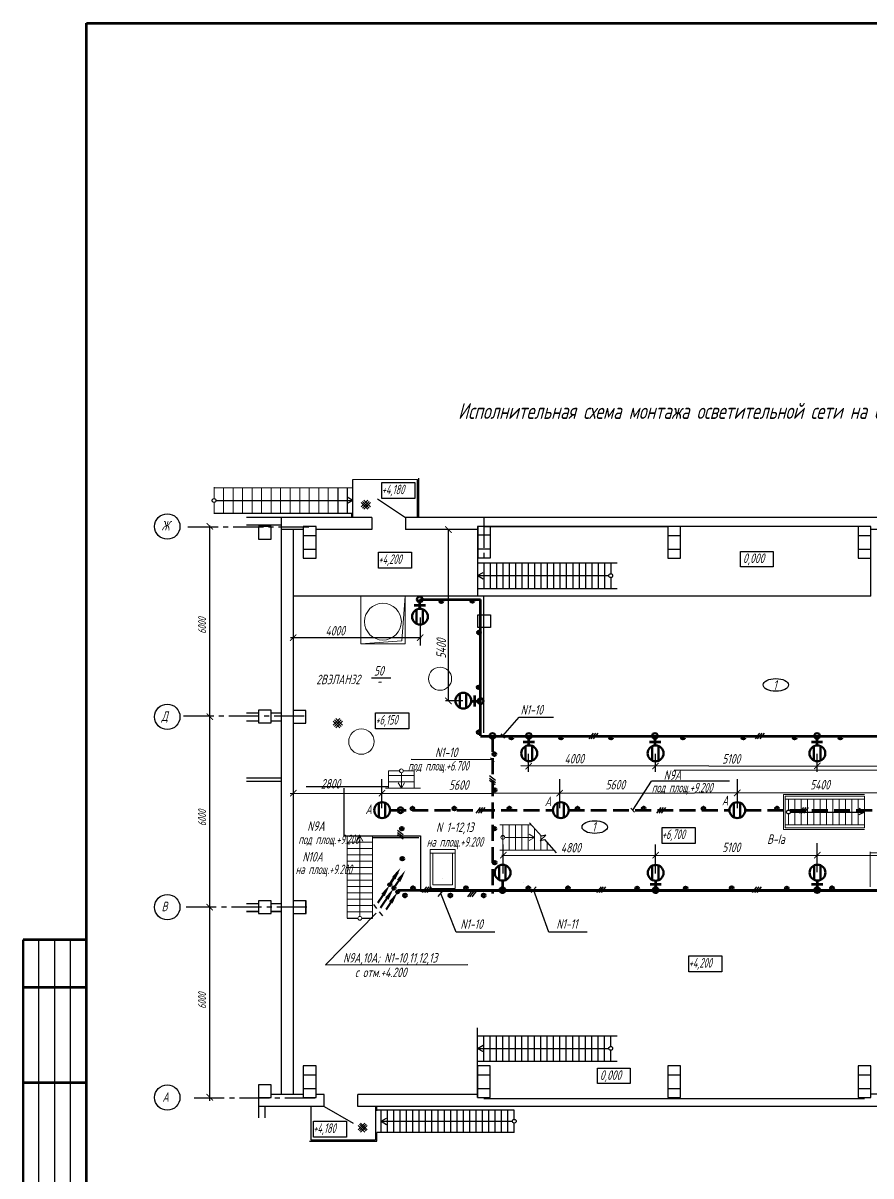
# Model space of a CAD drawing. Header units: inches. Extents: x -2146 to 222, y -883 to 3331.
# Drawn here: x -1522.9 to -1255.6, y 595.6 to 959 of the extents above; entities that cross this region are included whole.
import ezdxf
from ezdxf.enums import TextEntityAlignment as Align

# ---------------------------------------------------------------- set-up
doc = ezdxf.new("R2010")
doc.units = ezdxf.units.IN
doc.header["$MEASUREMENT"] = 0
doc.linetypes.add('CENTER2', pattern=[28.575, 19.05, -3.175, 3.175, -3.175])
doc.linetypes.add('gost5', pattern=[7, 5, -2, 0])
for name, color, linetype in [('osnovnoy shtamp', 7, 'Continuous'), ('АР', 7, 'Continuous'), ('блок', 7, 'Continuous'), ('НОВЫЙ', 7, 'Continuous'), ('орудован', 7, 'Continuous'), ('текст', 7, 'Continuous')]:
    doc.layers.add(name, color=color, linetype=linetype)
for name, color, linetype, lineweight in [('зд осн', 7, 'Continuous', 30), ('кабель', 1, 'Continuous', 60), ('лампа', 6, 'Continuous', 50), ('основной', 7, 'Continuous', 30), ('размеры', 82, 'Continuous', 25), ('стена', 7, 'Continuous', 18), ('строит', 7, 'Continuous', 30), ('Строительный', 7, 'Continuous', 25)]:
    doc.layers.add(name, color=color, linetype=linetype, lineweight=lineweight)
doc.styles.add('GOST', font='gost.shx', dxfattribs={"oblique": 15})
doc.styles.add('Simplex', font='simplex.shx', dxfattribs={"width": 0.7, "oblique": 15})
doc.linetypes.add('ограждение1', pattern='A,6.35,-2.54,[133,ltypeshp.shx,S=2.54,R=0,X=-2.54,Y=0],-2.54,25.4', length=36.83)

# ---------------------------------------------------------------- blocks, each defined once
blk = doc.blocks.new('A$C33DA0663')
at = {"color": 5}
for p, q in [((-4.54, 1.45), (-2.77, 3.22)), ((-4.54, 1.45), (-3.19, 1.81)), ((-2.77, 3.22), (-4.12, 2.85))]:
    blk.add_line(p, q, dxfattribs=at)
at = {"layer": 'АР', "color": 5}
for p, q in [((-7.85, 7.06), (-4.12, 2.85)), ((-3.19, 1.81), (0.55, -2.39))]:
    blk.add_line(p, q, dxfattribs=at)

msp = doc.modelspace()

# ---------------------------------------------------------------- hatches: boundary and pattern name
at = {"layer": 'кабель'}
for points in [[(-1407.64, 687.43, 1), (-1406.86, 687.43, 1)], [(-1406.86, 687.43, 1), (-1407.64, 687.43, 1)], [(-1406.37, 686.34, 1), (-1405.59, 686.34, 1)], [(-1405.59, 686.34, 1), (-1406.37, 686.34, 1)], [(-1405.2, 685.11, 1), (-1404.42, 685.11, 1)], [(-1404.42, 685.11, 1), (-1405.2, 685.11, 1)]]:
    msp.add_hatch(color=6, dxfattribs=at).paths.add_polyline_path(points)

# ---------------------------------------------------------------- linework, layer by layer
at = {"color": 0, "lineweight": 60}
for p, q in [((-1502.86, 375.02), (-1502.86, 959.02)), ((-1502.86, 958.94), (-686.86, 958.94)), ((-1502.86, 375.02), (-1502.86, 958.94))]:
    msp.add_line(p, q, dxfattribs=at)
at = {"ltscale": 100}
for p, q in [((-1414.16, 808.61), (-1416.26, 806.51)), ((-1414.16, 805.75), (-1416.26, 807.85)), ((-1413.78, 808.23), (-1415.88, 806.13)), ((-1413.78, 806.13), (-1415.88, 808.23)), ((-1413.4, 806.51), (-1415.5, 808.61)), ((-1413.4, 807.85), (-1415.5, 805.75)), ((-1422.98, 739.77), (-1425.08, 737.68)), ((-1422.98, 736.91), (-1425.08, 739.01)), ((-1422.6, 739.39), (-1424.7, 737.3)), ((-1422.6, 737.3), (-1424.7, 739.39)), ((-1422.22, 737.68), (-1424.31, 739.77)), ((-1422.22, 739.01), (-1424.31, 736.91)), ((-1415.15, 612.28), (-1417.25, 610.18)), ((-1415.15, 609.42), (-1417.25, 611.52)), ((-1414.77, 611.9), (-1416.87, 609.8)), ((-1414.77, 609.8), (-1416.87, 611.9)), ((-1414.39, 610.18), (-1416.48, 612.28)), ((-1414.39, 611.52), (-1416.48, 609.42))]:
    msp.add_line(p, q, dxfattribs=at)
at = {"color": 0, "linetype": 'CENTER2', "ltscale": 0.5}
for p, q in [((-1432.81, 800.09), (-1470.98, 800.09)), ((-1434.21, 740.52), (-1472.37, 740.52)), ((-1433.37, 680.34), (-1471.53, 680.34)), ((-1430.85, 620.19), (-1469.01, 620.19))]:
    msp.add_line(p, q, dxfattribs=at)
at = {"color": 0, "lineweight": 25}
for p, q in [((-1464.01, 740.25), (-1464.01, 800.65)), ((-1464.01, 680.45), (-1464.01, 740.36)), ((-1464.01, 619.32), (-1464.01, 680.27))]:
    msp.add_line(p, q, dxfattribs=at)
at = {"color": 0}
for p, q in [((-1388.79, 745.36), (-1388.8, 799.65)), ((-1397.73, 771.6), (-1397.73, 762.81)), ((-1438.52, 765.33), (-1397.38, 765.33)), ((-1384.25, 745.36), (-1389.72, 745.36)), ((-1363.52, 722.99), (-1363.52, 728.65)), ((-1323.52, 722.99), (-1323.52, 728.65)), ((-1272.52, 722.99), (-1272.52, 728.65)), ((-1365.96, 725.01), (-1077.52, 724.53)), ((-1409.73, 711.51), (-1409.73, 720.65)), ((-1353.73, 711.51), (-1353.73, 720.65)), ((-1297.73, 711.51), (-1297.73, 720.65)), ((-1438.71, 716.21), (-1121.64, 716.59)), ((-1371.51, 690.91), (-1371.51, 700.05)), ((-1323.51, 690.91), (-1323.51, 700.05)), ((-1272.52, 691.36), (-1272.52, 700.5)), ((-1371.97, 696.74), (-1076.73, 696.51)), ((-1411.62, 678.46), (-1427.53, 662.12)), ((-1382.7, 662.17), (-1427.53, 662.11))]:
    msp.add_line(p, q, dxfattribs=at)
at = {"lineweight": 25}
for p, q in [((-1379.53, 800.51), (-1379.53, 790.51)), ((-1375.53, 790.51), (-1375.53, 800.51)), ((-1379.53, 797.69), (-1375.53, 797.69)), ((-1379.53, 793.34), (-1375.53, 793.34)), ((-1379.53, 790.51), (-1375.53, 790.51)), ((-1379.53, 768.51), (-1379.53, 772.51)), ((-1379.53, 772.51), (-1375.53, 772.51)), ((-1375.53, 772.51), (-1375.53, 768.51)), ((-1375.53, 768.51), (-1379.53, 768.51))]:
    msp.add_line(p, q, dxfattribs=at)
at = {"lineweight": 60}
for p, q in [((-1399.54, 775.57), (-1396.01, 775.57)), ((-1397.78, 774.45), (-1397.78, 777.37)), ((-1381.55, 745.33), (-1378.66, 745.33)), ((-1380.43, 743.56), (-1380.43, 747.1)), ((-1363.46, 731.38), (-1363.46, 734.29)), ((-1323.66, 731.38), (-1323.66, 734.29)), ((-1272.62, 731.38), (-1272.62, 734.29)), ((-1365.23, 732.5), (-1361.69, 732.5)), ((-1325.42, 732.5), (-1321.89, 732.5)), ((-1274.38, 732.5), (-1270.85, 732.5)), ((-1371.77, 688.64), (-1371.77, 685.73)), ((-1325.24, 687.55), (-1321.7, 687.55)), ((-1323.48, 688.65), (-1323.48, 685.73)), ((-1274.32, 687.55), (-1270.78, 687.55)), ((-1272.55, 688.67), (-1272.55, 685.73))]:
    msp.add_line(p, q, dxfattribs=at)
at = {"color": 6, "lineweight": 50}
for p, q in [((-1398.83, 774.13), (-1398.83, 769.68)), ((-1396.82, 774.2), (-1396.82, 769.61)), ((-1385.17, 747.65), (-1385.17, 743.21)), ((-1383.16, 747.73), (-1383.16, 743.13)), ((-1364.45, 731.08), (-1364.45, 726.63)), ((-1362.44, 731.15), (-1362.44, 726.56)), ((-1324.58, 731.04), (-1324.58, 726.6)), ((-1322.57, 731.12), (-1322.57, 726.52)), ((-1273.57, 731.06), (-1273.58, 726.62)), ((-1271.56, 731.14), (-1271.56, 726.54)), ((-1410.74, 713.16), (-1410.74, 708.72)), ((-1408.73, 713.24), (-1408.73, 708.64)), ((-1354.45, 713.16), (-1354.46, 708.72)), ((-1352.44, 713.24), (-1352.44, 708.64)), ((-1298.82, 713.16), (-1298.82, 708.72)), ((-1296.81, 713.24), (-1296.81, 708.64)), ((-1372.79, 693.44), (-1372.79, 688.99)), ((-1370.78, 693.51), (-1370.78, 688.91)), ((-1324.55, 693.37), (-1324.56, 688.93)), ((-1322.54, 693.45), (-1322.54, 688.85)), ((-1273.55, 693.45), (-1273.56, 689.01)), ((-1271.55, 693.53), (-1271.55, 688.93))]:
    msp.add_line(p, q, dxfattribs=at)
at = {"lineweight": 30}
for p, q in [((-1413.04, 752.67), (-1406.91, 752.67)), ((-1371.06, 733.65), (-1372.19, 734.93)), ((-1374.39, 726.12), (-1375.52, 727.4)), ((-1330.12, 710.27), (-1331.26, 711.55)), ((-1391.99, 683.76), (-1390.4, 685.59)), ((-1362.73, 684.97), (-1361.14, 686.8))]:
    msp.add_line(p, q, dxfattribs=at)
for p, q in [((-1371.61, 734.33), (-1366.47, 740.25)), ((-1366.46, 740.25), (-1355.7, 740.25)), ((-1375.02, 726.75), (-1400.52, 726.91)), ((-1330.67, 710.93), (-1324.83, 720.05)), ((-1300.18, 720.02), (-1324.83, 720.05)), ((-1386.38, 672.46), (-1391.19, 684.63)), ((-1357.12, 672.47), (-1361.93, 685.88))]:
    msp.add_line(p, q)
at = {"linetype": 'gost5', "lineweight": 60}
for p, q in [((-1407.13, 710.89), (-1355.92, 710.89)), ((-1350.92, 710.89), (-1300.27, 710.89)), ((-1295.23, 710.89), (-1246.22, 710.89))]:
    msp.add_line(p, q, dxfattribs=at)
at = {"color": 6}
for p, q in [((-1412.46, 681.22), (-1411.42, 679.96)), ((-1409.44, 677.66), (-1410.49, 678.85))]:
    msp.add_line(p, q, dxfattribs=at)
at = {"linetype": 'Continuous'}
for p, q in [((-1374.15, 672.49), (-1386.39, 672.47)), ((-1345.06, 672.49), (-1357.13, 672.47))]:
    msp.add_line(p, q, dxfattribs=at)
at = {"color": 0, "lineweight": 50}
msp.add_line((-1522.86, 670.02), (-1522.86, 460.02), dxfattribs=at)
at = {"color": 0, "lineweight": -3}
msp.add_line((-1517.86, 565.02), (-1517.86, 670.02), dxfattribs=at)
at = {"color": 0, "lineweight": 50}
for centre in [(-1397.81, 777.37), (-1378.66, 745.31), (-1374.91, 734.3), (-1363.46, 734.3), (-1323.69, 734.3), (-1272.62, 734.3), (-1403.89, 710.89), (-1371.77, 685.73), (-1323.48, 685.73), (-1272.56, 685.74)]:
    msp.add_circle(centre, 0.891, dxfattribs=at)
at = {"layer": 'osnovnoy shtamp', "color": 0}
for q in [(-1377.89, 636.84), (-1377.89, 634.84)]:
    msp.add_line((-1379.63, 635.84), q, dxfattribs=at)
msp.add_circle((-1462.67, 808.54), 0.6, dxfattribs=at)
at = {"layer": 'АР', "color": 0, "lineweight": 30}
msp.add_ellipse((-1285.6, 750.4), major_axis=(-4, 0), ratio=0.5, dxfattribs=at)
at = {"layer": 'блок', "color": 0, "lineweight": 30}
for p, q in [((-1343.19, 735.21), (-1344.58, 733.4)), ((-1342.48, 735.21), (-1343.87, 733.4)), ((-1341.75, 735.21), (-1343.13, 733.4)), ((-1290.74, 735.24), (-1292.13, 733.42)), ((-1290.04, 735.24), (-1291.43, 733.42)), ((-1289.3, 735.24), (-1290.69, 733.42)), ((-1375.84, 720.37), (-1374.03, 718.98)), ((-1375.82, 721.8), (-1374, 720.41)), ((-1375.82, 721.06), (-1374, 719.68)), ((-1378.76, 711.81), (-1380.15, 709.99)), ((-1378.06, 711.81), (-1379.45, 709.99)), ((-1377.32, 711.81), (-1378.71, 709.99)), ((-1321.8, 711.81), (-1323.19, 709.99)), ((-1321.1, 711.81), (-1322.49, 709.99)), ((-1320.36, 711.81), (-1321.75, 709.99)), ((-1276.89, 711.81), (-1278.28, 709.99)), ((-1276.19, 711.81), (-1277.58, 709.99)), ((-1275.45, 711.81), (-1276.84, 709.99)), ((-1404.85, 703.24), (-1403.03, 701.85)), ((-1404.82, 704.66), (-1403.01, 703.27)), ((-1404.82, 703.93), (-1403.01, 702.54)), ((-1395.69, 686.75), (-1397.08, 684.94)), ((-1394.99, 686.75), (-1396.38, 684.94)), ((-1394.25, 686.75), (-1395.64, 684.94)), ((-1381.43, 685.45), (-1382.82, 683.63)), ((-1380.73, 685.45), (-1382.12, 683.63)), ((-1379.99, 685.45), (-1381.38, 683.63)), ((-1340.68, 686.75), (-1342.07, 684.94)), ((-1339.98, 686.75), (-1341.37, 684.94)), ((-1339.24, 686.75), (-1340.63, 684.94)), ((-1291.67, 686.75), (-1293.06, 684.93)), ((-1290.97, 686.75), (-1292.36, 684.93)), ((-1290.23, 686.75), (-1291.62, 684.93))]:
    msp.add_line(p, q, dxfattribs=at)
at = {"layer": 'зд осн', "color": 0, "lineweight": 53, "ltscale": 0.02}
for p, q in [((-1502.86, 670.02), (-1522.86, 670.02)), ((-1502.86, 655.02), (-1522.86, 655.02)), ((-1502.86, 625.02), (-1522.86, 625.02))]:
    msp.add_line(p, q, dxfattribs=at)
at = {"layer": 'зд осн', "color": 0, "lineweight": -3, "ltscale": 0.02}
for p, q in [((-1512.86, 460.02), (-1512.86, 670.02)), ((-1507.86, 460.02), (-1507.86, 670.02))]:
    msp.add_line(p, q, dxfattribs=at)
at = {"layer": 'кабель', "color": 0, "ltscale": 0.2}
for p, q in [((-1397.78, 777.37), (-1378.65, 777.37)), ((-1378.64, 734.4), (-1378.64, 777.35)), ((-1378.65, 734.29), (-1211.98, 734.29))]:
    msp.add_line(p, q, dxfattribs=at)
at = {"layer": 'кабель', "color": 0, "linetype": 'gost5'}
msp.add_line((-1374.93, 734.29), (-1374.89, 684.63), dxfattribs=at)
at = {"layer": 'кабель', "color": 0}
msp.add_line((-1404.76, 684.64), (-1404.76, 685.7), dxfattribs=at)
at = {"layer": 'кабель', "color": 0, "ltscale": 0.3}
msp.add_line((-1404.75, 685.73), (-1212.72, 685.73), dxfattribs=at)
at = {"layer": 'кабель', "color": 1}
for centre in [(-1391.04, 776.77), (-1381.25, 776.83), (-1379.15, 766.93), (-1379.26, 749.65), (-1379.28, 735.49), (-1368.95, 733.77), (-1353.31, 733.76), (-1337.55, 733.76), (-1314.89, 733.76), (-1295.82, 733.76), (-1279.68, 733.76), (-1265.29, 733.76), (-1374.34, 728.56), (-1374.2, 717.3), (-1400.13, 711.42), (-1386.91, 711.42), (-1369.61, 711.42), (-1348.1, 711.42), (-1327.28, 711.42), (-1308.39, 711.42), (-1285.24, 711.42), (-1403.48, 705.08), (-1374.33, 705.08), (-1403.34, 695.62), (-1374.2, 694.38), (-1383.27, 686.36), (-1363.6, 686.34), (-1299.5, 686.35), (-1402.47, 684.05), (-1399.93, 686.31), (-1388.16, 684.05), (-1377.7, 684.05), (-1351.08, 686.31), (-1329.31, 686.27), (-1314.03, 686.27), (-1282.13, 686.28), (-1267.86, 686.31)]:
    msp.add_circle(centre, 0.5, dxfattribs=at)
at = {"layer": 'кабель', "color": 6}
for centre in [(-1407.25, 687.43), (-1407.25, 687.43), (-1405.98, 686.34), (-1405.98, 686.34), (-1404.81, 685.11), (-1404.81, 685.11)]:
    msp.add_circle(centre, 0.39, dxfattribs=at)
at = {"layer": 'лампа', "color": 6}
for p, q in [((-1404.83, 691.23), (-1407.37, 687.38)), ((-1403.42, 690.26), (-1405.97, 686.41)), ((-1408.35, 685.73), (-1410.99, 681.68)), ((-1407.13, 684.62), (-1410.15, 680.12)), ((-1405.9, 683.41), (-1408.45, 679.56))]:
    msp.add_line(p, q, dxfattribs=at)
for centre in [(-1397.75, 771.91), (-1384.09, 745.43), (-1363.32, 728.85), (-1323.5, 728.82), (-1272.5, 728.84), (-1409.66, 710.94), (-1353.38, 710.94), (-1297.74, 710.94), (-1371.71, 691.21), (-1323.48, 691.15), (-1272.48, 691.23)]:
    msp.add_circle(centre, 2.5, dxfattribs=at)
for points in [[(-1406.56, 689.86), (-1403.87, 692.76), (-1405.47, 689.14)], [(-1405.02, 689.07), (-1402.33, 691.97), (-1403.93, 688.35)], [(-1409.95, 684.54), (-1407.25, 687.43), (-1408.86, 683.82)], [(-1408.72, 683.43), (-1406.03, 686.33), (-1407.64, 682.72)], [(-1407.5, 682.22), (-1404.81, 685.11), (-1406.41, 681.5)]]:
    msp.add_solid(points, dxfattribs=at)
at = {"layer": 'НОВЫЙ', "color": 0}
for points in [[(-1409.76, 814.18), (-1399.34, 814.18), (-1399.34, 809.13), (-1409.76, 809.13)], [(-1410.81, 792.23), (-1400.39, 792.23), (-1400.39, 787.18), (-1410.81, 787.18)], [(-1296.7, 792.5), (-1286.4, 792.5), (-1286.4, 787.67), (-1296.7, 787.67)], [(-1411.74, 741.6), (-1401.32, 741.6), (-1401.32, 736.54), (-1411.74, 736.54)], [(-1321.47, 705.51), (-1311.04, 705.51), (-1311.04, 700.46), (-1321.47, 700.46)], [(-1313.03, 664.97), (-1302.61, 664.97), (-1302.61, 659.92), (-1313.03, 659.92)], [(-1341.79, 629.57), (-1331.49, 629.57), (-1331.49, 624.75), (-1341.79, 624.75)], [(-1431.36, 612.88), (-1420.94, 612.88), (-1420.94, 607.82), (-1431.36, 607.82)]]:
    msp.add_lwpolyline(points, close=True, dxfattribs=at)
at = {"layer": 'основной', "color": 0, "lineweight": 13}
for p, q in [((-1398.57, 815.12), (-1418.97, 815.12)), ((-1462.67, 812.78), (-1462.67, 809.14)), ((-1462.67, 812.48), (-1418.97, 812.48)), ((-1459.67, 812.48), (-1459.67, 804.58)), ((-1456.67, 812.48), (-1456.67, 804.58)), ((-1453.67, 812.48), (-1453.67, 804.58)), ((-1450.67, 812.48), (-1450.67, 804.58)), ((-1447.67, 812.48), (-1447.67, 804.58)), ((-1444.67, 812.48), (-1444.67, 804.58)), ((-1441.67, 812.48), (-1441.67, 804.58)), ((-1438.67, 812.48), (-1438.67, 804.58)), ((-1435.67, 812.48), (-1435.67, 804.58)), ((-1432.67, 812.48), (-1432.67, 804.58)), ((-1429.67, 812.48), (-1429.67, 804.58)), ((-1426.67, 812.48), (-1426.67, 804.58)), ((-1462.67, 807.94), (-1462.67, 804.28))]:
    msp.add_line(p, q, dxfattribs=at)
at = {"layer": 'основной', "color": 0, "lineweight": 25, "ltscale": 100}
for p, q in [((-1452.42, 721.09), (-1441.63, 721.09)), ((-1452.42, 720.09), (-1441.63, 720.09)), ((-1315.63, 630.34), (-1319.63, 630.34)), ((-1319.63, 630.34), (-1319.63, 620.34)), ((-1315.63, 620.34), (-1315.63, 630.34)), ((-1255.63, 630.34), (-1259.63, 630.34)), ((-1259.63, 630.34), (-1259.63, 620.34)), ((-1255.63, 620.34), (-1255.63, 630.34)), ((-1319.63, 627.52), (-1315.63, 627.52)), ((-1259.63, 627.52), (-1255.63, 627.52)), ((-1319.63, 623.17), (-1315.63, 623.17)), ((-1259.63, 623.17), (-1255.63, 623.17)), ((-1247.93, 621.44), (-1255.63, 621.44)), ((-1319.63, 620.34), (-1315.63, 620.34)), ((-1259.63, 620.34), (-1255.63, 620.34))]:
    msp.add_line(p, q, dxfattribs=at)
at = {"layer": 'основной', "color": 0, "lineweight": 25}
for p, q in [((-1452.42, 681.5), (-1448.63, 681.5)), ((-1452.42, 681.5), (-1448.63, 681.5)), ((-1444.63, 682.34), (-1448.63, 682.34)), ((-1448.63, 682.34), (-1448.63, 678.34)), ((-1444.63, 682.34), (-1448.63, 682.34)), ((-1448.63, 682.34), (-1448.63, 678.34)), ((-1444.63, 678.34), (-1444.63, 682.34)), ((-1444.63, 678.34), (-1444.63, 682.34)), ((-1444.63, 681.5), (-1441.63, 681.5)), ((-1444.63, 681.5), (-1441.63, 681.5)), ((-1452.42, 679), (-1448.63, 679)), ((-1448.63, 679), (-1452.42, 679)), ((-1448.63, 678.34), (-1444.63, 678.34)), ((-1448.63, 678.34), (-1444.63, 678.34)), ((-1444.63, 679), (-1441.63, 679)), ((-1441.63, 679), (-1444.63, 679))]:
    msp.add_line(p, q, dxfattribs=at)
at = {"layer": 'основной', "color": 0}
for centre in [(-1477.4, 800.34), (-1477.4, 740.34), (-1477.4, 680.34), (-1477.4, 620.34)]:
    msp.add_circle(centre, 4, dxfattribs=at)
at = {"layer": 'размеры', "color": 0}
for p, q in [((-1433.73, 742.34), (-1437.73, 742.34)), ((-1437.73, 742.34), (-1437.73, 738.34)), ((-1433.73, 738.34), (-1433.73, 742.34)), ((-1437.73, 738.34), (-1433.73, 738.34)), ((-1433.68, 682.37), (-1437.68, 682.37)), ((-1433.68, 682.34), (-1437.68, 682.34)), ((-1437.68, 682.34), (-1437.68, 678.34)), ((-1433.68, 678.37), (-1433.68, 682.37)), ((-1433.68, 678.34), (-1433.68, 682.34)), ((-1437.68, 678.37), (-1433.68, 678.37)), ((-1437.68, 678.34), (-1433.68, 678.34)), ((-1427.98, 617.54), (-1418.8, 612.24))]:
    msp.add_line(p, q, dxfattribs=at)
at = {"layer": 'размеры', "color": 6}
for p, q in [((-1433.74, 682.31), (-1437.74, 682.31)), ((-1433.74, 678.31), (-1433.74, 682.31)), ((-1437.74, 678.31), (-1433.74, 678.31))]:
    msp.add_line(p, q, dxfattribs=at)
at = {"layer": 'размеры', "color": 0, "const_width": 0.3}
for points in [[(-1465.01, 801.41), (-1463.01, 799.41)], [(-1389.8, 800.36), (-1387.8, 798.36)], [(-1438.72, 764.33), (-1436.72, 766.33)], [(-1436.72, 766.33), (-1438.72, 764.33)], [(-1398.71, 764.33), (-1396.71, 766.33)], [(-1396.71, 766.33), (-1398.71, 764.33)], [(-1389.79, 746.36), (-1387.79, 744.36)], [(-1465.01, 741.4), (-1463.01, 739.4)], [(-1364.52, 723.81), (-1362.52, 725.81)], [(-1362.52, 725.81), (-1364.52, 723.81)], [(-1324.52, 723.81), (-1322.52, 725.81)], [(-1322.52, 725.81), (-1324.52, 723.81)], [(-1273.52, 723.85), (-1271.52, 725.85)], [(-1271.52, 725.85), (-1273.52, 723.85)], [(-1438.68, 715.29), (-1436.68, 717.29)], [(-1436.68, 717.29), (-1438.68, 715.29)], [(-1410.73, 715.29), (-1408.73, 717.29)], [(-1408.73, 717.29), (-1410.73, 715.29)], [(-1354.73, 715.29), (-1352.73, 717.29)], [(-1352.73, 717.29), (-1354.73, 715.29)], [(-1298.74, 715.34), (-1296.74, 717.34)], [(-1296.74, 717.34), (-1298.74, 715.34)], [(-1372.51, 695.74), (-1370.51, 697.74)], [(-1370.51, 697.74), (-1372.51, 695.74)], [(-1324.51, 695.74), (-1322.51, 697.74)], [(-1322.51, 697.74), (-1324.51, 695.74)], [(-1273.52, 695.7), (-1271.52, 697.7)], [(-1271.52, 697.7), (-1273.52, 695.7)], [(-1465.05, 681.33), (-1463.05, 679.33)], [(-1465.01, 621.44), (-1463.01, 619.44)]]:
    msp.add_lwpolyline(points, dxfattribs=at)
at = {"layer": 'стена', "color": 5, "lineweight": 5}
msp.add_line((-1255.88, 686.76), (-1255.88, 697.82), dxfattribs=at)
at = {"layer": 'Строительный', "color": 0}
for p, q in [((-1418.97, 803.14), (-1418.97, 815.12)), ((-1398.57, 803.14), (-1398.57, 815.12)), ((-1423.67, 812.48), (-1423.67, 804.58)), ((-1420.67, 812.48), (-1420.67, 804.58)), ((-1462.07, 808.54), (-1418.97, 808.54)), ((-1418.97, 808.54), (-1420.7, 809.54)), ((-1418.97, 808.54), (-1420.7, 807.54)), ((-1411.13, 809.04), (-1402.33, 803.14)), ((-1462.67, 804.58), (-1418.97, 804.58)), ((-1412.93, 803.14), (-1452.42, 803.14)), ((-1441.53, 803.14), (-1441.53, 621.34)), ((-1419.37, 804.58), (-1419.37, 803.14)), ((-1377.63, 803.14), (-1402.33, 803.14)), ((-1247.92, 803.15), (-1377.63, 803.14)), ((-1441.63, 800.74), (-1452.42, 800.74)), ((-1444.63, 800.33), (-1448.63, 800.33)), ((-1448.63, 800.33), (-1448.63, 796.33)), ((-1444.63, 796.33), (-1444.63, 800.33)), ((-1430.53, 800.34), (-1434.53, 800.34)), ((-1434.53, 800.34), (-1434.53, 790.34)), ((-1430.53, 790.34), (-1430.53, 800.34)), ((-1375.63, 800.34), (-1379.63, 800.34)), ((-1379.63, 800.34), (-1379.63, 790.34)), ((-1370.24, 800.34), (-1377.63, 800.34)), ((-1377.63, 800.34), (-1319.63, 800.34)), ((-1255.63, 800.34), (-1377.63, 800.34)), ((-1315.63, 800.34), (-1319.63, 800.34)), ((-1319.63, 800.34), (-1319.63, 790.34)), ((-1315.63, 790.34), (-1315.63, 800.34)), ((-1255.63, 800.34), (-1259.63, 800.34)), ((-1259.63, 800.34), (-1259.63, 790.34)), ((-1255.63, 790.34), (-1255.63, 800.34)), ((-1448.63, 796.33), (-1444.63, 796.33)), ((-1434.53, 799.34), (-1441.53, 799.34)), ((-1434.53, 797.52), (-1430.53, 797.52)), ((-1412.93, 799.34), (-1430.53, 799.34)), ((-1379.63, 799.34), (-1402.33, 799.34)), ((-1319.63, 797.52), (-1315.63, 797.52)), ((-1259.63, 797.52), (-1255.63, 797.52)), ((-1247.92, 799.35), (-1255.63, 799.35)), ((-1434.53, 793.17), (-1430.53, 793.17)), ((-1319.63, 793.17), (-1315.63, 793.17)), ((-1259.63, 793.17), (-1255.63, 793.17)), ((-1434.53, 790.34), (-1430.53, 790.34)), ((-1319.63, 790.34), (-1315.63, 790.34)), ((-1259.63, 790.34), (-1255.63, 790.34)), ((-1379.63, 784.84), (-1377.89, 785.84)), ((-1379.63, 784.84), (-1377.89, 783.84)), ((-1433.68, 682.39), (-1437.68, 682.39)), ((-1433.68, 678.39), (-1433.68, 682.39)), ((-1437.68, 678.39), (-1433.68, 678.39)), ((-1432.13, 617.54), (-1432.13, 606.98)), ((-1411.74, 617.54), (-1411.74, 606.98)), ((-1411.34, 616.11), (-1411.34, 617.54)), ((-1368.03, 616.41), (-1411.34, 616.41)), ((-1410.03, 609.33), (-1410.03, 616.41)), ((-1408.03, 609.33), (-1408.03, 616.41)), ((-1406.03, 609.33), (-1406.03, 616.41)), ((-1404.03, 609.33), (-1404.03, 616.41)), ((-1402.03, 609.33), (-1402.03, 616.41)), ((-1400.03, 609.33), (-1400.03, 616.41)), ((-1398.03, 609.33), (-1398.03, 616.41)), ((-1396.03, 609.33), (-1396.03, 616.41)), ((-1394.03, 609.33), (-1394.03, 616.41)), ((-1392.03, 609.33), (-1392.03, 616.41)), ((-1390.03, 609.33), (-1390.03, 616.41)), ((-1388.03, 609.33), (-1388.03, 616.41)), ((-1386.03, 609.33), (-1386.03, 616.41)), ((-1384.03, 609.33), (-1384.03, 616.41)), ((-1382.03, 609.33), (-1382.03, 616.41)), ((-1380.03, 609.33), (-1380.03, 616.41)), ((-1378.03, 609.33), (-1378.03, 616.41)), ((-1376.03, 609.33), (-1376.03, 616.41)), ((-1374.03, 609.33), (-1374.03, 616.41)), ((-1372.03, 609.33), (-1372.03, 616.41)), ((-1370.03, 609.33), (-1370.03, 616.41)), ((-1368.03, 613.47), (-1368.03, 616.41)), ((-1410.03, 612.87), (-1408.3, 613.87)), ((-1410.03, 612.87), (-1408.3, 611.87)), ((-1368.03, 609.33), (-1368.03, 612.27)), ((-1432.13, 606.98), (-1411.74, 606.98)), ((-1368.03, 609.33), (-1411.34, 609.33))]:
    msp.add_line(p, q, dxfattribs=at)
at = {"layer": 'Строительный', "color": 0, "linetype": 'ограждение1', "ltscale": 3}
for p, q in [((-1398.17, 803.14), (-1398.17, 815.52)), ((-1433.68, 718.34), (-1407.63, 718.34)), ((-1412.73, 702.34), (-1398.13, 702.34)), ((-1411.34, 606.58), (-1411.34, 609.33)), ((-1432.53, 606.58), (-1411.34, 606.58))]:
    msp.add_line(p, q, dxfattribs=at)
at = {"layer": 'Строительный', "color": 0, "linetype": 'CENTER2', "ltscale": 0.5}
for p, q in [((-1412.93, 803.14), (-1412.93, 799.34)), ((-1402.33, 803.14), (-1402.33, 799.34)), ((-1377.63, 803.15), (-1377.63, 788.09))]:
    msp.add_line(p, q, dxfattribs=at)
at = {"layer": 'Строительный', "color": 0, "lineweight": -2, "ltscale": 0.3}
for p, q in [((-1379.63, 800.34), (-1379.63, 778.34)), ((-1255.63, 778.34), (-1255.63, 800.34)), ((-1377.63, 778.34), (-1437.73, 778.34)), ((-1377.63, 735.34), (-1377.63, 778.34)), ((-1281.03, 710.34), (-1257.63, 710.34)), ((-1257.63, 710.34), (-1259.4, 709.42)), ((-1257.63, 710.34), (-1259.31, 711.42)), ((-1421.73, 702.84), (-1397.63, 702.84)), ((-1397.63, 702.84), (-1397.63, 685.34)), ((-1397.63, 685.34), (-1213.63, 685.34)), ((-1420.73, 676.84), (-1417.33, 676.84)), ((-1416.13, 676.84), (-1412.73, 676.84)), ((-1379.63, 620.34), (-1379.63, 642.34))]:
    msp.add_line(p, q, dxfattribs=at)
at = {"layer": 'Строительный'}
msp.add_line((-1437.73, 799.34), (-1437.73, 621.34), dxfattribs=at)
at = {"layer": 'Строительный', "color": 0, "ltscale": 100}
for p, q in [((-1379.63, 788.84), (-1335.63, 788.84)), ((-1379.63, 788.84), (-1379.63, 780.84)), ((-1377.63, 788.84), (-1377.63, 780.84)), ((-1375.63, 788.84), (-1375.63, 780.84)), ((-1373.63, 788.84), (-1373.63, 780.84)), ((-1371.63, 788.84), (-1371.63, 780.84)), ((-1369.63, 788.84), (-1369.63, 780.84)), ((-1367.63, 788.84), (-1367.63, 780.84)), ((-1365.63, 788.84), (-1365.63, 780.84)), ((-1363.63, 788.84), (-1363.63, 780.84)), ((-1361.63, 788.84), (-1361.63, 780.84)), ((-1359.63, 788.84), (-1359.63, 780.84)), ((-1357.63, 788.84), (-1357.63, 780.84)), ((-1355.63, 788.84), (-1355.63, 780.84)), ((-1353.63, 788.84), (-1353.63, 780.84)), ((-1351.63, 788.84), (-1351.63, 780.84)), ((-1349.63, 788.84), (-1349.63, 780.84)), ((-1347.63, 788.84), (-1347.63, 780.84)), ((-1345.63, 788.84), (-1345.63, 780.84)), ((-1343.63, 788.84), (-1343.63, 780.84)), ((-1341.63, 788.84), (-1341.63, 780.84)), ((-1339.63, 788.84), (-1339.63, 780.84)), ((-1337.63, 788.84), (-1337.63, 785.44)), ((-1379.63, 784.84), (-1338.23, 784.84)), ((-1337.63, 784.24), (-1337.63, 780.84)), ((-1379.63, 780.84), (-1335.63, 780.84)), ((-1452.42, 741.59), (-1448.63, 741.59)), ((-1452.42, 741.59), (-1448.63, 741.59)), ((-1444.63, 742.43), (-1448.63, 742.43)), ((-1448.63, 742.43), (-1448.63, 738.43)), ((-1444.63, 738.43), (-1444.63, 742.43)), ((-1444.63, 741.59), (-1441.63, 741.59)), ((-1444.63, 741.59), (-1441.63, 741.59)), ((-1452.42, 739.09), (-1448.63, 739.09)), ((-1448.63, 738.43), (-1444.63, 738.43)), ((-1444.63, 739.09), (-1441.63, 739.09)), ((-1379.63, 639.84), (-1335.63, 639.84)), ((-1379.63, 631.84), (-1379.63, 639.84)), ((-1377.63, 631.84), (-1377.63, 639.84)), ((-1375.63, 631.84), (-1375.63, 639.84)), ((-1373.63, 631.84), (-1373.63, 639.84)), ((-1371.63, 631.84), (-1371.63, 639.84)), ((-1369.63, 631.84), (-1369.63, 639.84)), ((-1367.63, 631.84), (-1367.63, 639.84)), ((-1365.63, 631.84), (-1365.63, 639.84)), ((-1363.63, 631.84), (-1363.63, 639.84)), ((-1361.63, 631.84), (-1361.63, 639.84)), ((-1359.63, 631.84), (-1359.63, 639.84)), ((-1357.63, 631.84), (-1357.63, 639.84)), ((-1355.63, 631.84), (-1355.63, 639.84)), ((-1353.63, 631.84), (-1353.63, 639.84)), ((-1351.63, 631.84), (-1351.63, 639.84)), ((-1349.63, 631.84), (-1349.63, 639.84)), ((-1347.63, 631.84), (-1347.63, 639.84)), ((-1345.63, 631.84), (-1345.63, 639.84)), ((-1343.63, 631.84), (-1343.63, 639.84)), ((-1341.63, 631.84), (-1341.63, 639.84)), ((-1339.63, 631.84), (-1339.63, 639.84)), ((-1337.63, 636.44), (-1337.63, 639.84)), ((-1379.63, 635.84), (-1338.23, 635.84)), ((-1337.63, 631.84), (-1337.63, 635.24)), ((-1430.53, 630.34), (-1434.53, 630.34)), ((-1434.53, 630.34), (-1434.53, 620.34)), ((-1430.53, 620.34), (-1430.53, 630.34)), ((-1379.63, 631.84), (-1335.63, 631.84)), ((-1375.63, 630.34), (-1379.63, 630.34)), ((-1379.63, 630.34), (-1379.63, 620.34)), ((-1375.63, 620.34), (-1375.63, 630.34)), ((-1434.53, 627.52), (-1430.53, 627.52)), ((-1379.63, 627.52), (-1375.63, 627.52)), ((-1444.63, 624.34), (-1448.63, 624.34)), ((-1448.63, 624.34), (-1448.63, 620.34)), ((-1444.63, 620.34), (-1444.63, 624.34)), ((-1434.53, 623.17), (-1430.53, 623.17)), ((-1379.63, 623.17), (-1375.63, 623.17)), ((-1448.63, 620.34), (-1444.63, 620.34)), ((-1448.63, 620.34), (-1448.63, 613.92)), ((-1434.53, 621.34), (-1444.63, 621.34)), ((-1434.53, 620.34), (-1430.53, 620.34)), ((-1427.98, 621.34), (-1430.53, 621.34)), ((-1427.98, 617.54), (-1427.98, 621.34)), ((-1379.63, 621.34), (-1417.38, 621.34)), ((-1417.38, 617.54), (-1417.38, 621.34)), ((-1379.63, 620.34), (-1375.63, 620.34)), ((-1257.63, 619.94), (-1377.63, 619.94)), ((-1427.98, 617.54), (-1448.63, 617.54)), ((-1446.63, 617.54), (-1446.63, 613.92)), ((-1247.93, 617.54), (-1417.38, 617.54)), ((-1410.03, 612.87), (-1368.63, 612.87))]:
    msp.add_line(p, q, dxfattribs=at)
at = {"layer": 'Строительный', "color": 0, "lineweight": 13, "ltscale": 0.3}
for p, q in [((-1416.43, 763.34), (-1416.43, 778.34)), ((-1403.49, 764.34), (-1402.43, 778.34)), ((-1402.43, 763.34), (-1402.43, 778.34)), ((-1416.43, 763.34), (-1403.49, 764.34)), ((-1416.43, 763.34), (-1402.43, 763.34))]:
    msp.add_line(p, q, dxfattribs=at)
at = {"layer": 'Строительный', "color": 0, "lineweight": 25, "ltscale": 0.3}
for p, q in [((-1255.63, 778.34), (-1379.63, 778.34)), ((-1421.73, 717.84), (-1421.73, 702.84))]:
    msp.add_line(p, q, dxfattribs=at)
at = {"layer": 'Строительный', "color": 0, "lineweight": 20, "ltscale": 0.3}
for p, q in [((-1407.63, 723.34), (-1404.23, 723.34)), ((-1407.63, 723.34), (-1407.63, 717.84)), ((-1403.03, 723.34), (-1399.63, 723.34)), ((-1399.63, 723.34), (-1399.63, 717.84)), ((-1407.63, 721.84), (-1399.63, 721.84)), ((-1407.63, 719.84), (-1399.63, 719.84)), ((-1403.63, 717.84), (-1404.63, 719.57)), ((-1403.63, 717.84), (-1403.63, 722.74)), ((-1403.63, 717.84), (-1402.63, 719.57)), ((-1408.63, 717.84), (-1397.63, 717.84)), ((-1282.63, 715.34), (-1282.63, 705.34)), ((-1282.63, 715.34), (-1257.63, 715.34)), ((-1282.63, 714.34), (-1257.63, 714.34)), ((-1281.63, 714.34), (-1281.63, 710.94)), ((-1279.63, 714.34), (-1279.63, 706.34)), ((-1277.63, 714.34), (-1277.63, 706.34)), ((-1275.63, 714.34), (-1275.63, 706.34)), ((-1273.63, 714.34), (-1273.63, 706.34)), ((-1271.63, 714.34), (-1271.63, 706.34)), ((-1269.63, 714.34), (-1269.63, 706.34)), ((-1267.63, 714.34), (-1267.63, 706.34)), ((-1265.63, 714.34), (-1265.63, 706.34)), ((-1263.63, 714.34), (-1263.63, 706.34)), ((-1261.63, 714.34), (-1261.63, 706.34)), ((-1259.63, 714.34), (-1259.63, 706.34)), ((-1257.63, 715.34), (-1257.63, 705.34)), ((-1281.63, 709.74), (-1281.63, 706.34)), ((-1372.63, 706.34), (-1362.69, 706.34)), ((-1371.63, 702.94), (-1371.63, 706.34)), ((-1371.63, 698.34), (-1371.63, 706.34)), ((-1369.63, 698.34), (-1369.63, 706.34)), ((-1369.63, 698.34), (-1369.63, 706.34)), ((-1367.63, 698.34), (-1367.63, 706.34)), ((-1367.63, 698.34), (-1367.63, 706.34)), ((-1365.63, 698.34), (-1365.63, 706.34)), ((-1365.63, 698.34), (-1365.63, 706.34)), ((-1363.63, 698.34), (-1363.63, 706.34)), ((-1363.63, 698.34), (-1363.63, 706.34)), ((-1361.63, 698.34), (-1361.63, 705.15)), ((-1282.63, 706.34), (-1257.63, 706.34)), ((-1282.63, 705.34), (-1257.63, 705.34)), ((-1420.73, 676.84), (-1420.73, 702.84)), ((-1416.73, 702.84), (-1417.73, 701.11)), ((-1416.73, 677.44), (-1416.73, 702.84)), ((-1416.73, 702.84), (-1415.73, 701.11)), ((-1412.73, 676.84), (-1412.73, 702.84)), ((-1371.63, 698.34), (-1371.63, 701.74)), ((-1371.03, 702.34), (-1361.63, 702.34)), ((-1361.63, 702.34), (-1363.36, 703.34)), ((-1361.63, 702.34), (-1363.36, 701.34)), ((-1359.63, 698.34), (-1359.63, 702.9)), ((-1420.73, 700.84), (-1412.73, 700.84)), ((-1420.73, 698.84), (-1412.73, 698.84)), ((-1372.63, 698.34), (-1355.58, 698.34)), ((-1372.63, 698.34), (-1355.58, 698.34)), ((-1357.63, 698.34), (-1357.63, 700.65)), ((-1420.73, 696.84), (-1412.73, 696.84)), ((-1420.73, 694.84), (-1412.73, 694.84)), ((-1420.73, 692.84), (-1412.73, 692.84)), ((-1420.73, 690.84), (-1412.73, 690.84)), ((-1420.73, 688.84), (-1412.73, 688.84)), ((-1420.73, 686.84), (-1412.73, 686.84)), ((-1420.73, 684.84), (-1412.73, 684.84)), ((-1420.73, 682.84), (-1412.73, 682.84)), ((-1420.73, 680.84), (-1412.73, 680.84)), ((-1420.73, 678.84), (-1412.73, 678.84)), ((-1420.73, 676.84), (-1417.33, 676.84)), ((-1416.13, 676.84), (-1412.73, 676.84))]:
    msp.add_line(p, q, dxfattribs=at)
at = {"layer": 'Строительный', "color": 6, "lineweight": 5, "ltscale": 0.3}
for p, q in [((-1317.63, 723.49), (-1213.7, 723.49)), ((-1255.63, 697.49), (-1114.7, 697.49))]:
    msp.add_line(p, q, dxfattribs=at)
at = {"layer": 'Строительный', "color": 0, "linetype": 'ограждение1', "lineweight": 20, "ltscale": 3}
for p, q in [((-1283.13, 715.84), (-1283.13, 704.84)), ((-1283.13, 715.84), (-1257.63, 715.84)), ((-1283.13, 704.84), (-1257.63, 704.84))]:
    msp.add_line(p, q, dxfattribs=at)
at = {"layer": 'Строительный', "color": 0, "lineweight": 9}
for p, q in [((-1394.58, 698.49), (-1394.58, 686.19)), ((-1394.58, 698.49), (-1386.67, 698.49)), ((-1386.67, 698.49), (-1386.67, 686.19)), ((-1394.58, 686.19), (-1386.67, 686.19))]:
    msp.add_line(p, q, dxfattribs=at)
for points in [[(-1394.58, 697.34), (-1386.67, 697.34)], [(-1393.73, 697.34), (-1393.73, 687.34), (-1389.4, 687.34)], [(-1387.52, 697.34), (-1387.52, 687.34), (-1391.85, 687.34)], [(-1365.06, 688.04), (-1365.06, 688.04)]]:
    msp.add_lwpolyline(points, dxfattribs=at)
at = {"layer": 'Строительный', "color": 0, "linetype": 'Continuous', "lineweight": 9}
msp.add_lwpolyline([(-1390.63, 689.52), (-1390.63, 689.53)], dxfattribs=at)
at = {"layer": 'Строительный', "color": 0}
for centre in [(-1337.63, 784.84), (-1337.63, 635.84), (-1368.03, 612.87)]:
    msp.add_circle(centre, 0.6, dxfattribs=at)
at = {"layer": 'Строительный', "color": 0, "lineweight": 9}
msp.add_circle((-1409.43, 770.34), 5.8, dxfattribs=at)
at = {"layer": 'Строительный', "color": 0, "lineweight": 9, "ltscale": 0.3}
msp.add_circle((-1391.43, 752.34), 3.63, dxfattribs=at)
at = {"layer": 'Строительный', "color": 0, "linetype": 'Continuous', "lineweight": 9, "ltscale": 0.3}
msp.add_circle((-1416.23, 732.54), 4, dxfattribs=at)
at = {"layer": 'Строительный', "color": 0, "lineweight": 20, "ltscale": 0.3}
for centre in [(-1403.63, 723.34), (-1371.63, 702.34), (-1416.73, 676.84)]:
    msp.add_circle(centre, 0.6, dxfattribs=at)
at = {"layer": 'Строительный', "color": 0, "lineweight": -2, "ltscale": 0.3}
msp.add_circle((-1281.63, 710.34), 0.6, dxfattribs=at)
at = {"layer": 'Строительный', "color": 0}
msp.add_ellipse((-1342.68, 705.59), major_axis=(-4, 0), ratio=0.5, dxfattribs=at)

# ---------------------------------------------------------------- block references
at = {"layer": 'Строительный', "color": 0, "lineweight": 20}
msp.add_blockref('A$C33DA0663', (-1355.36, 699.87), dxfattribs=at)

# ---------------------------------------------------------------- texts
at = {"color": 0, "lineweight": 20, "style": 'Simplex', "oblique": 15}
for s, width, p in [('Ж', 0.7, (-1479.21, 799.07)), ('Д', 0.7, (-1479.21, 739.07)), ('под площ.+9.200', 0.6, (-1436.11, 700.2)), ('на площ.+9.200', 0.6, (-1395.63, 699.42)), ('на площ.+9.200', 0.6, (-1436.97, 690.76)), ('В', 0.7, (-1479.21, 679.07)), ('N9А,10А; N1-10,11,12,13', 0.7, (-1421.99, 662.88)), ('с отм.+4.200', 0.7, (-1418.24, 658.29)), ('А', 0.7, (-1478.93, 619.02))]:
    msp.add_text(s, height=3, dxfattribs=dict(at, width=width)).set_placement(p)
at = {"lineweight": 20, "style": 'Simplex', "oblique": 15, "width": 0.7}
for s, p in [('50', (-1410.73, 753.34)), ('2ВЭЛАН32', (-1423.53, 750.63))]:
    msp.add_text(s, height=3, dxfattribs=at).set_placement(p, align=Align.CENTER)
at = {"lineweight": 30, "style": 'GOST', "oblique": 15, "width": 0.7}
msp.add_text('-', height=3.5, dxfattribs=at).set_placement((-1410.69, 749.85), align=Align.CENTER)
at = {"lineweight": 20, "style": 'Simplex', "oblique": 15}
for s, width, p in [('N1-10', 0.7, (-1366.05, 741.05)), ('N1-10', 0.7, (-1393.02, 727.63)), ('под площ.+6.700', 0.6, (-1401.53, 723.4)), ('N9А', 0.7, (-1320.95, 720.47)), ('под площ.+9.200', 0.6, (-1324.7, 716.54)), ('N9А', 0.7, (-1433.29, 704.39)), ('N 1-12,13', 0.7, (-1392.69, 704.03)), ('N10А', 0.7, (-1434.83, 694.72)), ('N1-10', 0.7, (-1385.01, 673.51)), ('N1-11', 0.7, (-1354.78, 673.55))]:
    msp.add_text(s, height=3, dxfattribs=dict(at, width=width)).set_placement(p)
at = {"color": 0, "lineweight": 20, "char_height": 2.5, "attachment_point": 5, "rotation": 90, "style": 'Simplex'}
for insert in [(-1466.44, 769.11), (-1466.44, 708.48), (-1466.44, 650.89)]:
    msp.add_mtext('6000', dxfattribs=dict(at, insert=insert))
at = {"layer": 'АР', "color": 0, "lineweight": 20, "style": 'Simplex', "oblique": 15, "width": 0.7}
msp.add_text('1', height=3, dxfattribs=at).set_placement((-1286.42, 748.87))
at = {"layer": 'орудован', "color": 0, "linetype": 'Continuous', "lineweight": 20, "style": 'Simplex', "oblique": 15}
for s, width, p in [('+4,180', 0.6, (-1409.82, 810.5)), ('+4,200', 0.6, (-1410.88, 788.55)), ('0,000', 0.7, (-1295.96, 788.83)), ('+6,150', 0.6, (-1411.81, 737.91)), ('+6,700', 0.6, (-1321.53, 701.83)), ('+4,200', 0.6, (-1313.09, 661.29)), ('0,000', 0.7, (-1341.05, 625.9)), ('+4,180', 0.6, (-1431.42, 609.19))]:
    msp.add_text(s, height=3, dxfattribs=dict(at, width=width)).set_placement(p)
at = {"layer": 'размеры', "color": 0, "lineweight": 20, "style": 'Simplex', "oblique": 15, "width": 0.7}
for s, p in [('4000', (-1427.54, 765.96)), ('4000', (-1352.2, 725.64)), ('5100', (-1302.5, 725.59)), ('2800', (-1429.01, 717.73)), ('5600', (-1388.63, 717.35)), ('5600', (-1339.29, 717.44)), ('5400', (-1274.81, 717.44)), ('4800', (-1353.35, 697.58)), ('5100', (-1302.5, 697.7))]:
    msp.add_text(s, height=3, dxfattribs=at).set_placement(p)
msp.add_text('5400', height=3, rotation=90, dxfattribs=at).set_placement((-1389.56, 758.75))
at = {"layer": 'строит', "lineweight": 35, "style": 'Simplex', "oblique": 15, "width": 0.7}
msp.add_text('Исполнительная схема монтажа осветительной сети на отм. +6.700 ', height=5, dxfattribs=at).set_placement((-1385.74, 834.24))
at = {"layer": 'Строительный', "color": 0, "lineweight": 20, "style": 'Simplex', "oblique": 15, "width": 0.7}
msp.add_text('1', height=3, dxfattribs=at).set_placement((-1343.53, 704.15))
at = {"layer": 'текст', "color": 3, "lineweight": 40, "style": 'Simplex', "oblique": 15, "width": 0.7}
for p in [(-1413.95, 709.71), (-1357.45, 712.18), (-1301.61, 712.47)]:
    msp.add_text('А', height=3, dxfattribs=at).set_placement(p, align=Align.CENTER)
at = {"layer": 'текст', "color": 0, "lineweight": 20, "style": 'Simplex', "oblique": 15, "width": 0.7}
msp.add_text('В-Iа', height=3, dxfattribs=at).set_placement((-1285.56, 700.28), align=Align.CENTER)

doc.saveas('drawing.dxf')
